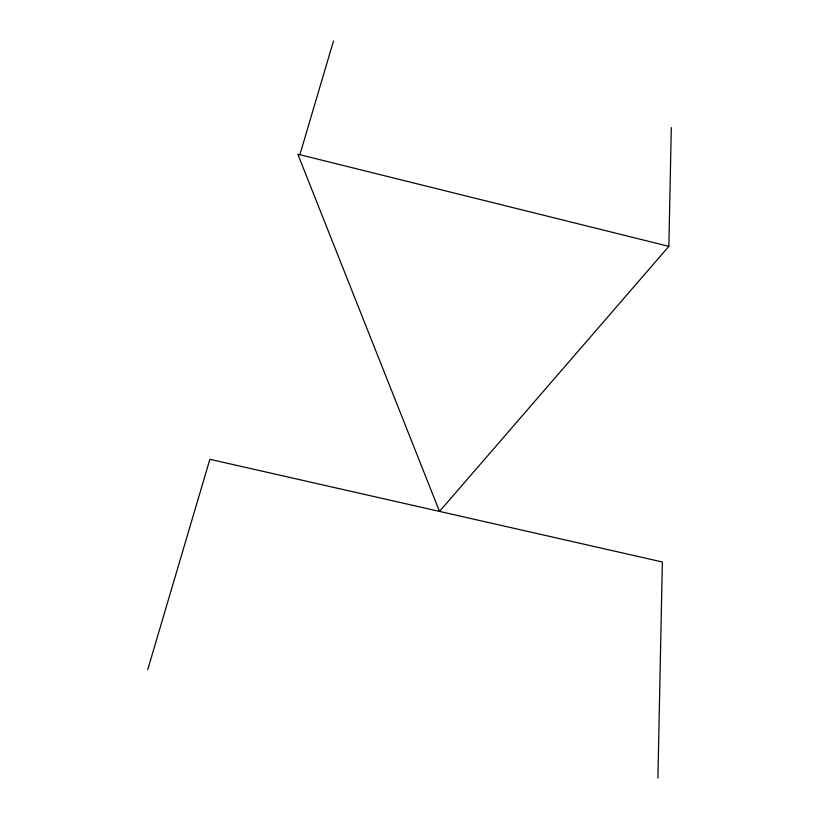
<?xml version="1.0" encoding="UTF-8"?>
<svg xmlns="http://www.w3.org/2000/svg" width="819" height="819" viewBox="0 0 819 819"><rect width="100%" height="100%" fill="white"/><g stroke="black" fill="none" stroke-linecap="round" stroke-linejoin="round"><path stroke-width="1.23" d="M657.913 778.05L662.356 561.988L209.879 459.295L147.696 669.727M668.857 246.345L297.809 154.197L439.516 511.414L668.857 246.345L671.304 127.569M299.877 154.709L333.497 40.95"/></g></svg>
